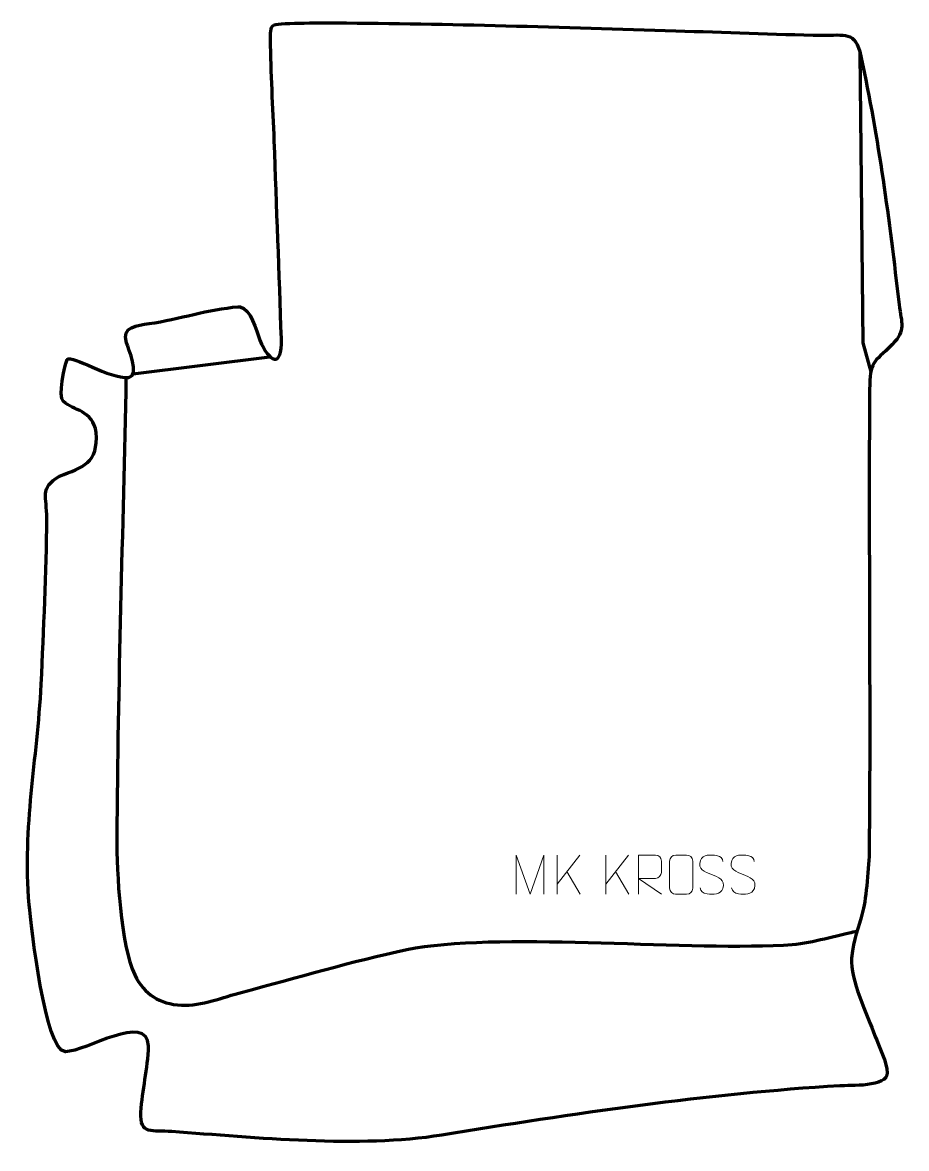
# Model space of a CAD drawing. Header units: millimetres. Extents: x -562 to 1, y -3 to 714.
import ezdxf

# ---------------------------------------------------------------- set-up
doc = ezdxf.new("R2010")
doc.units = ezdxf.units.MM
doc.header["$MEASUREMENT"] = 0
doc.layers.add('layer 1', color=7, linetype='Continuous')
doc.layers.add('layer 2', color=7, linetype='Continuous')

msp = doc.modelspace()

# ---------------------------------------------------------------- linework, layer by layer
at = {"layer": 'layer 1', "color": 142, "lineweight": 158}
for points, knots in [([(-28.5311, 695.1503), (-28.5311, 695.1503), (-26.5621, 510.2032), (-26.5621, 510.2032), (-26.5621, 510.2032), (-26.5621, 510.2032), (-21.4502, 491.8429), (-21.4502, 491.8429)], [0, 0, 0, 0, 0.33333333, 0.33333333, 0.33333333, 0.33333333, 1, 1, 1, 1]), ([(-495.6331, 488.2348), (-497.5625, 390.6242), (-500.9199, 292.6976), (-501.4606, 195.1078), (-501.4606, 195.1078), (-501.5734, 173.5791), (-499.1962, 126.6386), (-490.0847, 108.0499), (-490.0847, 108.0499), (-483.8005, 95.2292), (-474.4117, 89.5251), (-460.2899, 88.593), (-460.2899, 88.593), (-447.4828, 88.0422), (-433.8583, 93.7575), (-421.5287, 97.0004), (-421.5287, 97.0004), (-387.1793, 105.9271), (-351.3557, 116.7444), (-316.8478, 124.1032), (-316.8478, 124.1032), (-260.0451, 135.4898), (-145.693, 123.623), (-77.0493, 126.8669), (-77.0493, 126.8669), (-62.2443, 127.5665), (-49.5379, 131.3624), (-35.2774, 134.6747), (-35.2774, 134.6747), (-33.5835, 135.05), (-31.8896, 135.4252), (-30.1957, 135.8005)], [0, 0, 0, 0, 0.11111111, 0.11111111, 0.11111111, 0.11111111, 0.22222222, 0.22222222, 0.22222222, 0.22222222, 0.33333333, 0.33333333, 0.33333333, 0.33333333, 0.44444444, 0.44444444, 0.44444444, 0.44444444, 0.55555556, 0.55555556, 0.55555556, 0.55555556, 0.66666667, 0.66666667, 0.66666667, 0.66666667, 0.77777778, 0.77777778, 0.77777778, 0.77777778, 1, 1, 1, 1])]:
    msp.add_open_spline(points, degree=3, knots=knots, dxfattribs=at)
msp.add_open_spline([(-404.2119, 501.059), (-404.2119, 501.059), (-491.2964, 490.401), (-491.2964, 490.401)], degree=3, dxfattribs=at)
at = {"layer": 'layer 2', "color": 242, "lineweight": 158}
msp.add_open_spline([(-401.3808, 712.6046), (-404.1671, 711.1944), (-403.5245, 706.5057), (-403.5522, 703.4556), (-403.5522, 703.4556), (-403.5753, 682.313), (-401.935, 660.1694), (-401.2016, 638.876), (-401.2016, 638.876), (-399.7372, 596.8351), (-398.0898, 554.801), (-396.7081, 512.7571), (-396.7081, 512.7571), (-396.074, 493.4632), (-404.7281, 498.0737), (-410.4052, 511.9783), (-410.4052, 511.9783), (-412.788, 517.8143), (-416.0299, 532.2496), (-423.0358, 533.136), (-423.0358, 533.136), (-423.0358, 533.136), (-424.179, 533.1996), (-424.179, 533.1996), (-424.179, 533.1996), (-443.1653, 531.6654), (-461.795, 525.3783), (-480.8226, 522.4716), (-480.8226, 522.4716), (-488.4458, 521.2952), (-498.5231, 520.7537), (-495.2831, 510.3116), (-495.2831, 510.3116), (-493.9789, 506.1083), (-486.7185, 490.0479), (-493.8214, 488.289), (-493.8214, 488.289), (-506.7227, 487.1564), (-529.4896, 502.76), (-533.1002, 499.5911), (-533.1002, 499.5911), (-534.7945, 494.5894), (-539.251, 476.7251), (-535.3241, 472.8383), (-535.3241, 472.8383), (-529.4293, 467.0038), (-516.6063, 467.6759), (-514.5878, 453.1391), (-514.5878, 453.1391), (-513.2237, 433.7595), (-522.8327, 431.0458), (-538.0031, 425.4707), (-538.0031, 425.4707), (-550.8321, 417.386), (-545.9582, 412.4914), (-546.0074, 398.5469), (-546.0074, 398.5469), (-546.2492, 363.7225), (-548.0974, 327.8749), (-549.5933, 293.0092), (-549.5933, 293.0092), (-552.1054, 243.6369), (-561.5102, 203.5761), (-557.2837, 152.5322), (-557.2837, 152.5322), (-555.9298, 139.4271), (-547.4062, 59.892), (-534.2378, 59.0138), (-534.2378, 59.0138), (-521.2717, 59.0262), (-482.1478, 84.4475), (-481.2496, 62.7138), (-481.2496, 62.7138), (-481.7283, 47.8116), (-485.2758, 34.6268), (-486.1461, 20.4993), (-486.1461, 20.4993), (-487.0558, 5.7287), (-478.7067, 9.0444), (-466.5269, 8.2085), (-466.5269, 8.2085), (-413.3402, 4.2807), (-347.1359, -2.5779), (-294.6193, 5.9297), (-294.6193, 5.9297), (-212.0207, 19.3744), (-124.6573, 32.3406), (-41.248, 37.3168), (-41.248, 37.3168), (-34.8388, 37.6993), (-10.7771, 36.246), (-10.9394, 45.6174), (-10.9394, 45.6174), (-11.0384, 51.3331), (-16.3381, 63.1163), (-18.692, 68.7679), (-18.692, 68.7679), (-23.9647, 82.6701), (-34.5094, 104.8602), (-33.642, 118.6379), (-33.642, 118.6379), (-32.6445, 131.5769), (-29.2277, 136.9644), (-26.4581, 148.6029), (-26.4581, 148.6029), (-24.4238, 157.1514), (-22.5722, 177.4516), (-22.4685, 187.326), (-22.4685, 187.326), (-21.5158, 285.0751), (-22.9886, 382.8232), (-22.1911, 480.5614), (-22.1911, 480.5614), (-22.0451, 498.4526), (-20.109, 497.1666), (-7.8419, 509.1079), (-7.8419, 509.1079), (1.2676, 518.5012), (-2.0385, 522.5163), (-3.4437, 534.6506), (-3.4437, 534.6506), (-9.8412, 589.8934), (-16.2115, 638.4918), (-27.7728, 692.8272), (-27.7728, 692.8272), (-31.2662, 709.2016), (-38.1215, 705.86), (-52.4285, 706.082), (-52.4285, 706.082), (-83.2624, 706.5606), (-114.6693, 707.9637), (-145.542, 708.9004), (-145.542, 708.9004), (-217.3857, 711.0804), (-290.1359, 713.6165), (-361.9712, 713.8866), (-361.9712, 713.8866), (-367.6249, 713.9079), (-396.8803, 714.155), (-401.3808, 712.6046)], degree=3, knots=[0, 0, 0, 0, 0.02777778, 0.02777778, 0.02777778, 0.02777778, 0.05555556, 0.05555556, 0.05555556, 0.05555556, 0.08333333, 0.08333333, 0.08333333, 0.08333333, 0.11111111, 0.11111111, 0.11111111, 0.11111111, 0.13888889, 0.13888889, 0.13888889, 0.13888889, 0.16666667, 0.16666667, 0.16666667, 0.16666667, 0.19444444, 0.19444444, 0.19444444, 0.19444444, 0.22222222, 0.22222222, 0.22222222, 0.22222222, 0.25, 0.25, 0.25, 0.25, 0.27777778, 0.27777778, 0.27777778, 0.27777778, 0.30555556, 0.30555556, 0.30555556, 0.30555556, 0.33333333, 0.33333333, 0.33333333, 0.33333333, 0.36111111, 0.36111111, 0.36111111, 0.36111111, 0.38888889, 0.38888889, 0.38888889, 0.38888889, 0.41666667, 0.41666667, 0.41666667, 0.41666667, 0.44444444, 0.44444444, 0.44444444, 0.44444444, 0.47222222, 0.47222222, 0.47222222, 0.47222222, 0.5, 0.5, 0.5, 0.5, 0.52777778, 0.52777778, 0.52777778, 0.52777778, 0.55555556, 0.55555556, 0.55555556, 0.55555556, 0.58333333, 0.58333333, 0.58333333, 0.58333333, 0.61111111, 0.61111111, 0.61111111, 0.61111111, 0.63888889, 0.63888889, 0.63888889, 0.63888889, 0.66666667, 0.66666667, 0.66666667, 0.66666667, 0.69444444, 0.69444444, 0.69444444, 0.69444444, 0.72222222, 0.72222222, 0.72222222, 0.72222222, 0.75, 0.75, 0.75, 0.75, 0.77777778, 0.77777778, 0.77777778, 0.77777778, 0.80555556, 0.80555556, 0.80555556, 0.80555556, 0.83333333, 0.83333333, 0.83333333, 0.83333333, 0.86111111, 0.86111111, 0.86111111, 0.86111111, 0.88888889, 0.88888889, 0.88888889, 0.88888889, 0.91666667, 0.91666667, 0.91666667, 0.91666667, 0.94444444, 0.94444444, 0.94444444, 0.94444444, 1, 1, 1, 1], dxfattribs=at)
at = {"layer": 'layer 2', "color": 250, "lineweight": 9}
for points, knots in [([(-247.1976, 159.2548), (-247.1976, 159.2548), (-247.1976, 184.2127), (-247.1976, 184.2127), (-247.1976, 184.2127), (-247.1976, 184.2127), (-238.2725, 159.2548), (-238.2725, 159.2548), (-238.2725, 159.2548), (-238.2725, 159.2548), (-229.5126, 184.2122), (-229.5126, 184.2122), (-229.5126, 184.2122), (-229.5126, 184.2122), (-229.5126, 159.2548), (-229.5126, 159.2548)], [0, 0, 0, 0, 0.2, 0.2, 0.2, 0.2, 0.4, 0.4, 0.4, 0.4, 0.6, 0.6, 0.6, 0.6, 1, 1, 1, 1]), ([(-169.4116, 159.2584), (-169.4116, 159.2584), (-169.4116, 184.2119), (-169.4116, 184.2119), (-169.4116, 184.2119), (-165.8168, 184.2119), (-162.2213, 184.2119), (-158.6261, 184.2119), (-158.6261, 184.2119), (-156.3008, 184.1742), (-154.7435, 182.6842), (-154.7476, 180.3178), (-154.7476, 180.3178), (-154.748, 178.2823), (-154.748, 175.2229), (-154.7476, 173.1869), (-154.7476, 173.1869), (-154.7541, 171.3114), (-156.5664, 169.3696), (-158.5759, 169.3505), (-158.5759, 169.3505), (-158.5759, 169.3505), (-169.4116, 169.3505), (-169.4116, 169.3505), (-169.4116, 169.3505), (-169.4116, 169.3505), (-154.7569, 159.2584), (-154.7569, 159.2584)], [0, 0, 0, 0, 0.125, 0.125, 0.125, 0.125, 0.25, 0.25, 0.25, 0.25, 0.375, 0.375, 0.375, 0.375, 0.5, 0.5, 0.5, 0.5, 0.625, 0.625, 0.625, 0.625, 0.75, 0.75, 0.75, 0.75, 1, 1, 1, 1]), ([(-145.6722, 184.2077), (-143.3465, 184.2077), (-141.0204, 184.2077), (-138.6943, 184.2077), (-138.6943, 184.2077), (-136.7477, 184.2433), (-134.7563, 182.7517), (-134.7296, 180.3141), (-134.7296, 180.3141), (-134.73, 174.5672), (-134.73, 168.8199), (-134.7296, 163.0722), (-134.7296, 163.0722), (-134.8694, 160.7488), (-136.5466, 159.2692), (-138.6943, 159.2584), (-138.6943, 159.2584), (-141.0262, 159.2588), (-143.3581, 159.2588), (-145.6896, 159.2584), (-145.6896, 159.2584), (-147.6146, 159.153), (-149.5867, 161.0375), (-149.5755, 163.0548), (-149.5755, 163.0548), (-149.5752, 168.8249), (-149.5752, 174.5946), (-149.5755, 180.3639), (-149.5755, 180.3639), (-149.5713, 182.502), (-147.8246, 184.2212), (-145.6722, 184.2077)], [0, 0, 0, 0, 0.11111111, 0.11111111, 0.11111111, 0.11111111, 0.22222222, 0.22222222, 0.22222222, 0.22222222, 0.33333333, 0.33333333, 0.33333333, 0.33333333, 0.44444444, 0.44444444, 0.44444444, 0.44444444, 0.55555556, 0.55555556, 0.55555556, 0.55555556, 0.66666667, 0.66666667, 0.66666667, 0.66666667, 0.77777778, 0.77777778, 0.77777778, 0.77777778, 1, 1, 1, 1]), ([(-122.8054, 171.9047), (-127.0537, 173.3751), (-131.9618, 175.1709), (-129.9567, 180.6912), (-129.9567, 180.6912), (-128.4532, 184.8311), (-123.2396, 184.4426), (-119.636, 183.8415), (-119.636, 183.8415), (-116.7754, 183.3643), (-115.9107, 182.1511), (-115.6001, 180.067)], [0, 0, 0, 0, 0.25, 0.25, 0.25, 0.25, 0.5, 0.5, 0.5, 0.5, 1, 1, 1, 1]), ([(-102.8054, 171.9047), (-107.0537, 173.3751), (-111.9618, 175.1709), (-109.9567, 180.6912), (-109.9567, 180.6912), (-108.4532, 184.8311), (-103.2396, 184.4426), (-99.636, 183.8415), (-99.636, 183.8415), (-96.7754, 183.3643), (-95.9107, 182.1511), (-95.6001, 180.067)], [0, 0, 0, 0, 0.25, 0.25, 0.25, 0.25, 0.5, 0.5, 0.5, 0.5, 1, 1, 1, 1]), ([(-122.8054, 171.9046), (-118.7868, 170.2579), (-113.7573, 168.3696), (-115.5913, 163.0093), (-115.5913, 163.0093), (-117.0511, 158.7429), (-121.9619, 158.9996), (-125.688, 159.5543), (-125.688, 159.5543), (-128.438, 159.9641), (-129.6589, 161.1776), (-130.0369, 163.2898)], [0, 0, 0, 0, 0.25, 0.25, 0.25, 0.25, 0.5, 0.5, 0.5, 0.5, 1, 1, 1, 1]), ([(-102.8054, 171.9046), (-98.7868, 170.2579), (-93.7573, 168.3696), (-95.5913, 163.0093), (-95.5913, 163.0093), (-97.0511, 158.7429), (-101.9619, 158.9996), (-105.688, 159.5543), (-105.688, 159.5543), (-108.438, 159.9641), (-109.6589, 161.1776), (-110.0369, 163.2898)], [0, 0, 0, 0, 0.25, 0.25, 0.25, 0.25, 0.5, 0.5, 0.5, 0.5, 1, 1, 1, 1])]:
    msp.add_open_spline(points, degree=3, knots=knots, dxfattribs=at)
for points in [[(-221.1469, 184.2371), (-221.1469, 184.2371), (-221.1469, 159.2835), (-221.1469, 159.2835)], [(-206.7707, 184.2371), (-206.7707, 184.2371), (-221.1469, 165.5974), (-221.1469, 165.5974)], [(-190.1469, 184.2371), (-190.1469, 184.2371), (-190.1469, 159.2835), (-190.1469, 159.2835)], [(-175.7707, 184.2371), (-175.7707, 184.2371), (-190.1469, 165.5974), (-190.1469, 165.5974)], [(-206.4454, 159.3793), (-206.4454, 159.3793), (-214.9159, 173.6929), (-214.9159, 173.6929)], [(-175.4454, 159.3793), (-175.4454, 159.3793), (-183.9159, 173.6929), (-183.9159, 173.6929)]]:
    msp.add_open_spline(points, degree=3, dxfattribs=at)

doc.saveas('drawing.dxf')
